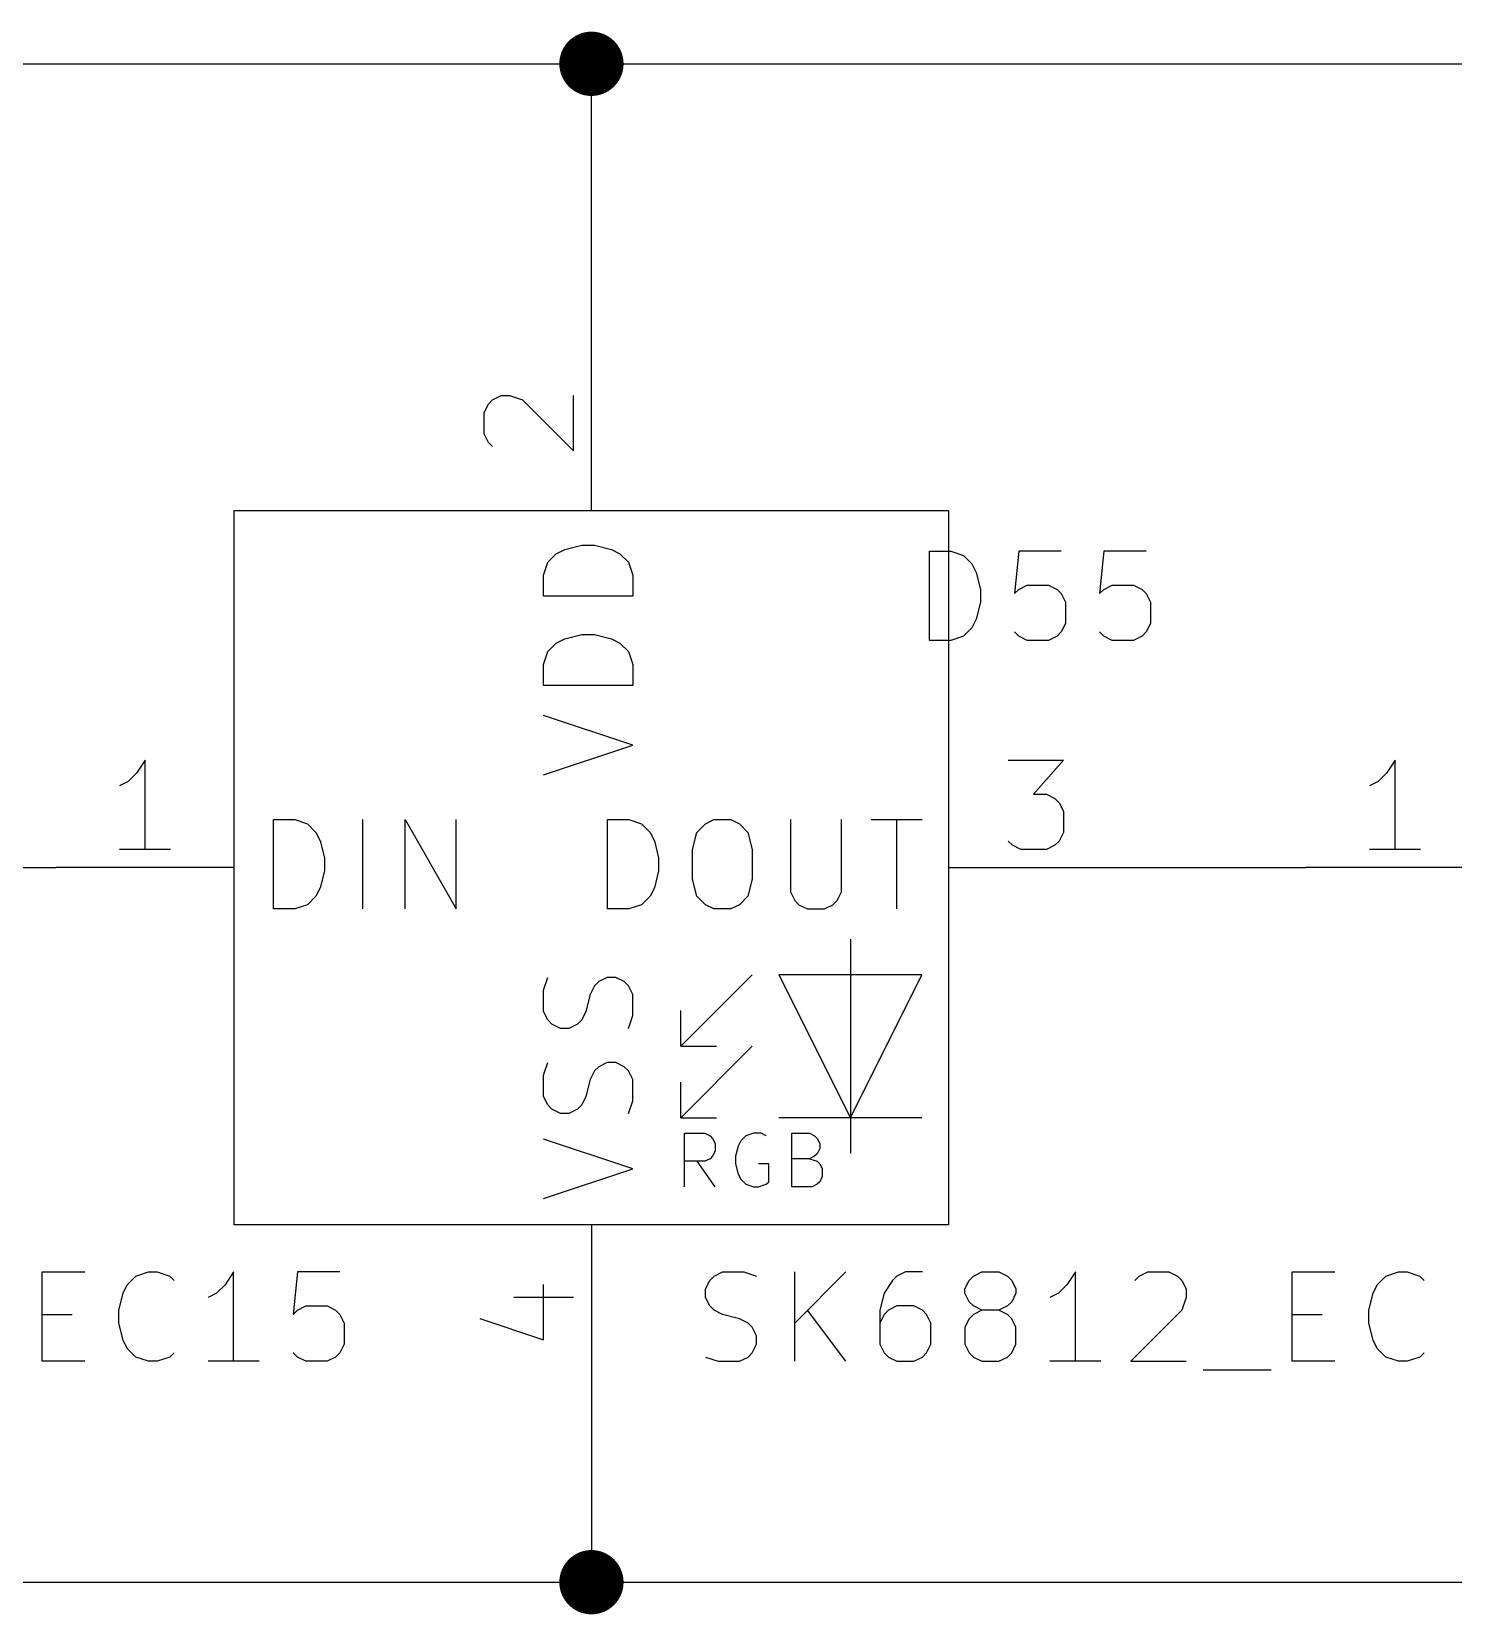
# Model space of a CAD drawing. Header units: millimetres. Extents: x 10 to 287, y -200 to -10.
# Drawn here: x 150.79 to 171.01, y -62.69 to -40.18 of the extents above; entities that cross this region are included whole.
import ezdxf

# ---------------------------------------------------------------- set-up
doc = ezdxf.new("R2010")
doc.units = ezdxf.units.MM
for name, color, linetype in [('GREENSIXTYFIVE', 129, 'CONTINUOUS'), ('LIGHTGREEN', 92, 'CONTINUOUS'), ('LIGHTRED', 12, 'CONTINUOUS'), ('RED', 14, 'CONTINUOUS'), ('WHITE', 250, 'CONTINUOUS')]:
    doc.layers.add(name, color=color, linetype=linetype)

msp = doc.modelspace()

# ---------------------------------------------------------------- linework, layer by layer
at = {"layer": 'GREENSIXTYFIVE', "linetype": 'CONTINUOUS'}
for p, q in [((158.128, -47.7278), (158.249, -47.6068)), ((158.128, -47.7278), (158.249, -47.6068)), ((158.249, -47.6068), (158.3699, -47.5463)), ((158.249, -47.6068), (158.3699, -47.5463)), ((158.3699, -47.5463), (158.6118, -47.4859)), ((158.3699, -47.5463), (158.6118, -47.4859)), ((158.6118, -47.4859), (158.7932, -47.4859)), ((158.6118, -47.4859), (158.7932, -47.4859)), ((158.7932, -47.4859), (159.0351, -47.5463)), ((158.7932, -47.4859), (159.0351, -47.5463)), ((159.0351, -47.5463), (159.1561, -47.6068)), ((159.0351, -47.5463), (159.1561, -47.6068)), ((159.1561, -47.6068), (159.2771, -47.7278)), ((159.1561, -47.6068), (159.2771, -47.7278)), ((163.5578, -48.8392), (163.5578, -47.5692)), ((163.5578, -47.5692), (163.8602, -47.5692)), ((163.5578, -48.8392), (163.5578, -47.5692)), ((163.5578, -47.5692), (163.8602, -47.5692)), ((163.8602, -47.5692), (164.0416, -47.6297)), ((163.8602, -47.5692), (164.0416, -47.6297)), ((164.0416, -47.6297), (164.1626, -47.7507)), ((164.0416, -47.6297), (164.1626, -47.7507)), ((164.8278, -47.5692), (164.7674, -48.174)), ((164.8278, -47.5692), (164.7674, -48.174)), ((165.4326, -47.5692), (164.8278, -47.5692)), ((165.4326, -47.5692), (164.8278, -47.5692)), ((166.0373, -47.5692), (165.9769, -48.174)), ((166.0373, -47.5692), (165.9769, -48.174)), ((166.6421, -47.5692), (166.0373, -47.5692)), ((166.6421, -47.5692), (166.0373, -47.5692)), ((158.0675, -47.9092), (158.128, -47.7278)), ((158.0675, -47.9092), (158.128, -47.7278)), ((158.0675, -48.2116), (158.0675, -47.9092)), ((158.0675, -48.2116), (158.0675, -47.9092)), ((159.2771, -47.7278), (159.3375, -47.9092)), ((159.2771, -47.7278), (159.3375, -47.9092)), ((159.3375, -47.9092), (159.3375, -48.2116)), ((159.3375, -47.9092), (159.3375, -48.2116)), ((164.1626, -47.7507), (164.2231, -47.8716)), ((164.1626, -47.7507), (164.2231, -47.8716)), ((164.2231, -47.8716), (164.2835, -48.1135)), ((164.2231, -47.8716), (164.2835, -48.1135)), ((164.2835, -48.1135), (164.2835, -48.2949)), ((164.2835, -48.1135), (164.2835, -48.2949)), ((164.7674, -48.174), (164.8278, -48.1135)), ((164.7674, -48.174), (164.8278, -48.1135)), ((164.8278, -48.1135), (164.9488, -48.053)), ((164.8278, -48.1135), (164.9488, -48.053)), ((164.9488, -48.053), (165.2512, -48.053)), ((164.9488, -48.053), (165.2512, -48.053)), ((165.2512, -48.053), (165.3721, -48.1135)), ((165.2512, -48.053), (165.3721, -48.1135)), ((165.3721, -48.1135), (165.4326, -48.174)), ((165.3721, -48.1135), (165.4326, -48.174)), ((165.9769, -48.174), (166.0373, -48.1135)), ((165.9769, -48.174), (166.0373, -48.1135)), ((166.0373, -48.1135), (166.1583, -48.053)), ((166.0373, -48.1135), (166.1583, -48.053)), ((166.1583, -48.053), (166.4607, -48.053)), ((166.1583, -48.053), (166.4607, -48.053)), ((166.4607, -48.053), (166.5816, -48.1135)), ((166.4607, -48.053), (166.5816, -48.1135)), ((166.5816, -48.1135), (166.6421, -48.174)), ((166.5816, -48.1135), (166.6421, -48.174)), ((159.3375, -48.2116), (158.0675, -48.2116)), ((159.3375, -48.2116), (158.0675, -48.2116)), ((164.2835, -48.2949), (164.2231, -48.5368)), ((164.2835, -48.2949), (164.2231, -48.5368)), ((165.4326, -48.174), (165.4931, -48.2949)), ((165.4326, -48.174), (165.4931, -48.2949)), ((165.4931, -48.2949), (165.4931, -48.5973)), ((165.4931, -48.2949), (165.4931, -48.5973)), ((166.6421, -48.174), (166.7026, -48.2949)), ((166.6421, -48.174), (166.7026, -48.2949)), ((166.7026, -48.2949), (166.7026, -48.5973)), ((166.7026, -48.2949), (166.7026, -48.5973)), ((164.2231, -48.5368), (164.1626, -48.6578)), ((164.2231, -48.5368), (164.1626, -48.6578)), ((165.4931, -48.5973), (165.4326, -48.7183)), ((165.4931, -48.5973), (165.4326, -48.7183)), ((166.7026, -48.5973), (166.6421, -48.7183)), ((166.7026, -48.5973), (166.6421, -48.7183)), ((158.249, -48.8768), (158.3699, -48.8163)), ((158.249, -48.8768), (158.3699, -48.8163)), ((158.3699, -48.8163), (158.6118, -48.7559)), ((158.3699, -48.8163), (158.6118, -48.7559)), ((158.6118, -48.7559), (158.7932, -48.7559)), ((158.6118, -48.7559), (158.7932, -48.7559)), ((158.7932, -48.7559), (159.0351, -48.8163)), ((158.7932, -48.7559), (159.0351, -48.8163)), ((159.0351, -48.8163), (159.1561, -48.8768)), ((159.0351, -48.8163), (159.1561, -48.8768)), ((164.0416, -48.7788), (163.8602, -48.8392)), ((164.0416, -48.7788), (163.8602, -48.8392)), ((164.1626, -48.6578), (164.0416, -48.7788)), ((164.1626, -48.6578), (164.0416, -48.7788)), ((164.8278, -48.7788), (164.7674, -48.7183)), ((164.8278, -48.7788), (164.7674, -48.7183)), ((164.9488, -48.8392), (164.8278, -48.7788)), ((164.9488, -48.8392), (164.8278, -48.7788)), ((165.3721, -48.7788), (165.2512, -48.8392)), ((165.3721, -48.7788), (165.2512, -48.8392)), ((165.4326, -48.7183), (165.3721, -48.7788)), ((165.4326, -48.7183), (165.3721, -48.7788)), ((166.0373, -48.7788), (165.9769, -48.7183)), ((166.0373, -48.7788), (165.9769, -48.7183)), ((166.1583, -48.8392), (166.0373, -48.7788)), ((166.1583, -48.8392), (166.0373, -48.7788)), ((166.5816, -48.7788), (166.4607, -48.8392)), ((166.5816, -48.7788), (166.4607, -48.8392)), ((166.6421, -48.7183), (166.5816, -48.7788)), ((166.6421, -48.7183), (166.5816, -48.7788)), ((158.0675, -49.1792), (158.128, -48.9978)), ((158.0675, -49.1792), (158.128, -48.9978)), ((158.128, -48.9978), (158.249, -48.8768)), ((158.128, -48.9978), (158.249, -48.8768)), ((159.1561, -48.8768), (159.2771, -48.9978)), ((159.1561, -48.8768), (159.2771, -48.9978)), ((159.2771, -48.9978), (159.3375, -49.1792)), ((159.2771, -48.9978), (159.3375, -49.1792)), ((163.8602, -48.8392), (163.5578, -48.8392)), ((163.8602, -48.8392), (163.5578, -48.8392)), ((165.2512, -48.8392), (164.9488, -48.8392)), ((165.2512, -48.8392), (164.9488, -48.8392)), ((166.4607, -48.8392), (166.1583, -48.8392)), ((166.4607, -48.8392), (166.1583, -48.8392)), ((158.0675, -49.4816), (158.0675, -49.1792)), ((158.0675, -49.4816), (158.0675, -49.1792)), ((159.3375, -49.1792), (159.3375, -49.4816)), ((159.3375, -49.1792), (159.3375, -49.4816)), ((159.3375, -49.4816), (158.0675, -49.4816)), ((159.3375, -49.4816), (158.0675, -49.4816)), ((159.3375, -50.3283), (158.0675, -49.9049)), ((159.3375, -50.3283), (158.0675, -49.9049)), ((158.0675, -50.7516), (159.3375, -50.3283)), ((158.0675, -50.7516), (159.3375, -50.3283)), ((154.2263, -52.6575), (154.2263, -51.3875)), ((154.2263, -51.3875), (154.5287, -51.3875)), ((154.2263, -52.6575), (154.2263, -51.3875)), ((154.2263, -51.3875), (154.5287, -51.3875)), ((154.5287, -51.3875), (154.7101, -51.448)), ((154.5287, -51.3875), (154.7101, -51.448)), ((154.7101, -51.448), (154.8311, -51.569)), ((154.7101, -51.448), (154.8311, -51.569)), ((155.4963, -52.6575), (155.4963, -51.3875)), ((155.4963, -52.6575), (155.4963, -51.3875)), ((156.1011, -52.6575), (156.1011, -51.3875)), ((156.1011, -51.3875), (156.8268, -52.6575)), ((156.1011, -52.6575), (156.1011, -51.3875)), ((156.1011, -51.3875), (156.8268, -52.6575)), ((156.8268, -52.6575), (156.8268, -51.3875)), ((156.8268, -52.6575), (156.8268, -51.3875)), ((158.9797, -52.6575), (158.9797, -51.3875)), ((158.9797, -51.3875), (159.2821, -51.3875)), ((158.9797, -52.6575), (158.9797, -51.3875)), ((158.9797, -51.3875), (159.2821, -51.3875)), ((159.2821, -51.3875), (159.4635, -51.448)), ((159.2821, -51.3875), (159.4635, -51.448)), ((159.4635, -51.448), (159.5845, -51.569)), ((159.4635, -51.448), (159.5845, -51.569)), ((160.2497, -51.569), (160.3707, -51.448)), ((160.2497, -51.569), (160.3707, -51.448)), ((160.3707, -51.448), (160.4916, -51.3875)), ((160.3707, -51.448), (160.4916, -51.3875)), ((160.4916, -51.3875), (160.7335, -51.3875)), ((160.4916, -51.3875), (160.7335, -51.3875)), ((160.7335, -51.3875), (160.8545, -51.448)), ((160.7335, -51.3875), (160.8545, -51.448)), ((160.8545, -51.448), (160.9754, -51.569)), ((160.8545, -51.448), (160.9754, -51.569)), ((161.5802, -51.3875), (161.5802, -52.4156)), ((161.5802, -51.3875), (161.5802, -52.4156)), ((162.3059, -52.4156), (162.3059, -51.3875)), ((162.3059, -52.4156), (162.3059, -51.3875)), ((162.7293, -51.3875), (163.455, -51.3875)), ((162.7293, -51.3875), (163.455, -51.3875)), ((163.0922, -52.6575), (163.0922, -51.3875)), ((163.0922, -52.6575), (163.0922, -51.3875)), ((154.8311, -51.569), (154.8916, -51.6899)), ((154.8311, -51.569), (154.8916, -51.6899)), ((154.8916, -51.6899), (154.952, -51.9318)), ((154.8916, -51.6899), (154.952, -51.9318)), ((159.5845, -51.569), (159.645, -51.6899)), ((159.5845, -51.569), (159.645, -51.6899)), ((159.645, -51.6899), (159.7054, -51.9318)), ((159.645, -51.6899), (159.7054, -51.9318)), ((160.1893, -51.8109), (160.2497, -51.569)), ((160.1893, -51.8109), (160.2497, -51.569)), ((160.9754, -51.569), (161.0359, -51.8109)), ((160.9754, -51.569), (161.0359, -51.8109)), ((154.952, -51.9318), (154.952, -52.1132)), ((154.952, -51.9318), (154.952, -52.1132)), ((159.7054, -51.9318), (159.7054, -52.1132)), ((159.7054, -51.9318), (159.7054, -52.1132)), ((160.1893, -52.2342), (160.1893, -51.8109)), ((160.1893, -52.2342), (160.1893, -51.8109)), ((161.0359, -51.8109), (161.0359, -52.2342)), ((161.0359, -51.8109), (161.0359, -52.2342)), ((154.952, -52.1132), (154.8916, -52.3551)), ((154.952, -52.1132), (154.8916, -52.3551)), ((159.7054, -52.1132), (159.645, -52.3551)), ((159.7054, -52.1132), (159.645, -52.3551)), ((154.8916, -52.3551), (154.8311, -52.4761)), ((154.8916, -52.3551), (154.8311, -52.4761)), ((159.645, -52.3551), (159.5845, -52.4761)), ((159.645, -52.3551), (159.5845, -52.4761)), ((160.2497, -52.4761), (160.1893, -52.2342)), ((160.2497, -52.4761), (160.1893, -52.2342)), ((161.0359, -52.2342), (160.9754, -52.4761)), ((161.0359, -52.2342), (160.9754, -52.4761)), ((161.5802, -52.4156), (161.6407, -52.5366)), ((161.5802, -52.4156), (161.6407, -52.5366)), ((162.2455, -52.5366), (162.3059, -52.4156)), ((162.2455, -52.5366), (162.3059, -52.4156)), ((154.5287, -52.6575), (154.2263, -52.6575)), ((154.5287, -52.6575), (154.2263, -52.6575)), ((154.7101, -52.5971), (154.5287, -52.6575)), ((154.7101, -52.5971), (154.5287, -52.6575)), ((154.8311, -52.4761), (154.7101, -52.5971)), ((154.8311, -52.4761), (154.7101, -52.5971)), ((159.2821, -52.6575), (158.9797, -52.6575)), ((159.2821, -52.6575), (158.9797, -52.6575)), ((159.4635, -52.5971), (159.2821, -52.6575)), ((159.4635, -52.5971), (159.2821, -52.6575)), ((159.5845, -52.4761), (159.4635, -52.5971)), ((159.5845, -52.4761), (159.4635, -52.5971)), ((160.3707, -52.5971), (160.2497, -52.4761)), ((160.3707, -52.5971), (160.2497, -52.4761)), ((160.4916, -52.6575), (160.3707, -52.5971)), ((160.4916, -52.6575), (160.3707, -52.5971)), ((160.7335, -52.6575), (160.4916, -52.6575)), ((160.7335, -52.6575), (160.4916, -52.6575)), ((160.8545, -52.5971), (160.7335, -52.6575)), ((160.8545, -52.5971), (160.7335, -52.6575)), ((160.9754, -52.4761), (160.8545, -52.5971)), ((160.9754, -52.4761), (160.8545, -52.5971)), ((161.6407, -52.5366), (161.7012, -52.5971)), ((161.6407, -52.5366), (161.7012, -52.5971)), ((161.7012, -52.5971), (161.8221, -52.6575)), ((161.7012, -52.5971), (161.8221, -52.6575)), ((161.8221, -52.6575), (162.064, -52.6575)), ((161.8221, -52.6575), (162.064, -52.6575)), ((162.064, -52.6575), (162.185, -52.5971)), ((162.064, -52.6575), (162.185, -52.5971)), ((162.185, -52.5971), (162.2455, -52.5366)), ((162.185, -52.5971), (162.2455, -52.5366)), ((158.0675, -53.8117), (158.128, -53.6302)), ((158.0675, -53.8117), (158.128, -53.6302)), ((158.7932, -53.7512), (158.7328, -53.8721)), ((158.7932, -53.7512), (158.7328, -53.8721)), ((158.8537, -53.6907), (158.7932, -53.7512)), ((158.8537, -53.6907), (158.7932, -53.7512)), ((158.9747, -53.6302), (158.8537, -53.6907)), ((158.9747, -53.6302), (158.8537, -53.6907)), ((159.0956, -53.6302), (158.9747, -53.6302)), ((159.0956, -53.6302), (158.9747, -53.6302)), ((159.2166, -53.6907), (159.0956, -53.6302)), ((159.2166, -53.6907), (159.0956, -53.6302)), ((159.2771, -53.7512), (159.2166, -53.6907)), ((159.2771, -53.7512), (159.2166, -53.6907)), ((159.3375, -53.8721), (159.2771, -53.7512)), ((159.3375, -53.8721), (159.2771, -53.7512)), ((158.0675, -54.114), (158.0675, -53.8117)), ((158.0675, -54.114), (158.0675, -53.8117)), ((158.7328, -53.8721), (158.6723, -54.114)), ((158.7328, -53.8721), (158.6723, -54.114)), ((159.3375, -54.1745), (159.3375, -53.8721)), ((159.3375, -54.1745), (159.3375, -53.8721)), ((158.128, -54.235), (158.0675, -54.114)), ((158.128, -54.235), (158.0675, -54.114)), ((158.1885, -54.2955), (158.128, -54.235)), ((158.1885, -54.2955), (158.128, -54.235)), ((158.6118, -54.235), (158.5513, -54.2955)), ((158.6118, -54.235), (158.5513, -54.2955)), ((158.6723, -54.114), (158.6118, -54.235)), ((158.6723, -54.114), (158.6118, -54.235)), ((159.2771, -54.3559), (159.3375, -54.1745)), ((159.2771, -54.3559), (159.3375, -54.1745)), ((158.3094, -54.3559), (158.1885, -54.2955)), ((158.3094, -54.3559), (158.1885, -54.2955)), ((158.4304, -54.3559), (158.3094, -54.3559)), ((158.4304, -54.3559), (158.3094, -54.3559)), ((158.5513, -54.2955), (158.4304, -54.3559)), ((158.5513, -54.2955), (158.4304, -54.3559)), ((158.0675, -55.0212), (158.128, -54.8397)), ((158.0675, -55.0212), (158.128, -54.8397)), ((158.8537, -54.9002), (158.7932, -54.9607)), ((158.8537, -54.9002), (158.7932, -54.9607)), ((158.9747, -54.8397), (158.8537, -54.9002)), ((158.9747, -54.8397), (158.8537, -54.9002)), ((159.0956, -54.8397), (158.9747, -54.8397)), ((159.0956, -54.8397), (158.9747, -54.8397)), ((159.2166, -54.9002), (159.0956, -54.8397)), ((159.2166, -54.9002), (159.0956, -54.8397)), ((159.2771, -54.9607), (159.2166, -54.9002)), ((159.2771, -54.9607), (159.2166, -54.9002)), ((158.0675, -55.3235), (158.0675, -55.0212)), ((158.0675, -55.3235), (158.0675, -55.0212)), ((158.7328, -55.0816), (158.6723, -55.3235)), ((158.7328, -55.0816), (158.6723, -55.3235)), ((158.7932, -54.9607), (158.7328, -55.0816)), ((158.7932, -54.9607), (158.7328, -55.0816)), ((159.3375, -55.0816), (159.2771, -54.9607)), ((159.3375, -55.0816), (159.2771, -54.9607)), ((159.3375, -55.384), (159.3375, -55.0816)), ((159.3375, -55.384), (159.3375, -55.0816)), ((158.128, -55.4445), (158.0675, -55.3235)), ((158.128, -55.4445), (158.0675, -55.3235)), ((158.6723, -55.3235), (158.6118, -55.4445)), ((158.6723, -55.3235), (158.6118, -55.4445)), ((158.1885, -55.505), (158.128, -55.4445)), ((158.1885, -55.505), (158.128, -55.4445)), ((158.3094, -55.5654), (158.1885, -55.505)), ((158.3094, -55.5654), (158.1885, -55.505)), ((158.4304, -55.5654), (158.3094, -55.5654)), ((158.4304, -55.5654), (158.3094, -55.5654)), ((158.5513, -55.505), (158.4304, -55.5654)), ((158.5513, -55.505), (158.4304, -55.5654)), ((158.6118, -55.4445), (158.5513, -55.505)), ((158.6118, -55.4445), (158.5513, -55.505)), ((159.2771, -55.5654), (159.3375, -55.384)), ((159.2771, -55.5654), (159.3375, -55.384)), ((159.3375, -56.3517), (158.0675, -55.9283)), ((159.3375, -56.3517), (158.0675, -55.9283)), ((158.0675, -56.775), (159.3375, -56.3517)), ((158.0675, -56.775), (159.3375, -56.3517)), ((150.9386, -59.0889), (150.9386, -57.8189)), ((150.9386, -57.8189), (151.5434, -57.8189)), ((150.9386, -59.0889), (150.9386, -57.8189)), ((150.9386, -57.8189), (151.5434, -57.8189)), ((152.2691, -57.8794), (152.4505, -57.8189)), ((152.2691, -57.8794), (152.4505, -57.8189)), ((152.4505, -57.8189), (152.5714, -57.8189)), ((152.4505, -57.8189), (152.5714, -57.8189)), ((152.5714, -57.8189), (152.7529, -57.8794)), ((152.5714, -57.8189), (152.7529, -57.8794)), ((153.66, -57.8189), (153.5391, -58.0004)), ((153.66, -57.8189), (153.5391, -58.0004)), ((153.66, -59.0889), (153.66, -57.8189)), ((153.66, -59.0889), (153.66, -57.8189)), ((154.5671, -57.8189), (154.5067, -58.4237)), ((154.5671, -57.8189), (154.5067, -58.4237)), ((155.1719, -57.8189), (154.5671, -57.8189)), ((155.1719, -57.8189), (154.5671, -57.8189)), ((160.494, -57.8794), (160.615, -57.8189)), ((160.494, -57.8794), (160.615, -57.8189)), ((160.615, -57.8189), (160.9173, -57.8189)), ((160.615, -57.8189), (160.9173, -57.8189)), ((160.9173, -57.8189), (161.0988, -57.8794)), ((160.9173, -57.8189), (161.0988, -57.8794)), ((161.643, -59.0889), (161.643, -57.8189)), ((162.3687, -57.8189), (161.643, -58.5446)), ((161.643, -59.0889), (161.643, -57.8189)), ((162.3687, -57.8189), (161.643, -58.5446)), ((163.2154, -57.8189), (163.0945, -57.8794)), ((163.2154, -57.8189), (163.0945, -57.8794)), ((163.4573, -57.8189), (163.2154, -57.8189)), ((163.4573, -57.8189), (163.2154, -57.8189)), ((164.183, -57.8794), (164.304, -57.8189)), ((164.183, -57.8794), (164.304, -57.8189)), ((164.304, -57.8189), (164.5459, -57.8189)), ((164.304, -57.8189), (164.5459, -57.8189)), ((164.5459, -57.8189), (164.6668, -57.8794)), ((164.5459, -57.8189), (164.6668, -57.8794)), ((165.6344, -57.8189), (165.5135, -58.0004)), ((165.6344, -57.8189), (165.5135, -58.0004)), ((165.6344, -59.0889), (165.6344, -57.8189)), ((165.6344, -59.0889), (165.6344, -57.8189)), ((166.5415, -57.8794), (166.6625, -57.8189)), ((166.5415, -57.8794), (166.6625, -57.8189)), ((166.6625, -57.8189), (166.9649, -57.8189)), ((166.6625, -57.8189), (166.9649, -57.8189)), ((166.9649, -57.8189), (167.0858, -57.8794)), ((166.9649, -57.8189), (167.0858, -57.8794)), ((168.7186, -59.0889), (168.7186, -57.8189)), ((168.7186, -57.8189), (169.3234, -57.8189)), ((168.7186, -59.0889), (168.7186, -57.8189)), ((168.7186, -57.8189), (169.3234, -57.8189)), ((170.0491, -57.8794), (170.2305, -57.8189)), ((170.0491, -57.8794), (170.2305, -57.8189)), ((170.2305, -57.8189), (170.3514, -57.8189)), ((170.2305, -57.8189), (170.3514, -57.8189)), ((170.3514, -57.8189), (170.5329, -57.8794)), ((170.3514, -57.8189), (170.5329, -57.8794)), ((152.0876, -58.1213), (152.1481, -58.0004)), ((152.0876, -58.1213), (152.1481, -58.0004)), ((152.1481, -58.0004), (152.2691, -57.8794)), ((152.1481, -58.0004), (152.2691, -57.8794)), ((152.7529, -57.8794), (152.8133, -57.9399)), ((152.7529, -57.8794), (152.8133, -57.9399)), ((153.5391, -58.0004), (153.4181, -58.1213)), ((153.5391, -58.0004), (153.4181, -58.1213)), ((160.3731, -58.0608), (160.4335, -57.9399)), ((160.3731, -58.0608), (160.4335, -57.9399)), ((160.3731, -58.1818), (160.3731, -58.0608)), ((160.3731, -58.1818), (160.3731, -58.0608)), ((160.4335, -57.9399), (160.494, -57.8794)), ((160.4335, -57.9399), (160.494, -57.8794)), ((163.034, -57.9399), (162.913, -58.1213)), ((163.034, -57.9399), (162.913, -58.1213)), ((163.0945, -57.8794), (163.034, -57.9399)), ((163.0945, -57.8794), (163.034, -57.9399)), ((164.0621, -58.0608), (164.1225, -57.9399)), ((164.0621, -58.0608), (164.1225, -57.9399)), ((164.0621, -58.1213), (164.0621, -58.0608)), ((164.0621, -58.1213), (164.0621, -58.0608)), ((164.1225, -57.9399), (164.183, -57.8794)), ((164.1225, -57.9399), (164.183, -57.8794)), ((164.6668, -57.8794), (164.7273, -57.9399)), ((164.6668, -57.8794), (164.7273, -57.9399)), ((164.7273, -57.9399), (164.7878, -58.0608)), ((164.7273, -57.9399), (164.7878, -58.0608)), ((164.7878, -58.0608), (164.7878, -58.1213)), ((164.7878, -58.0608), (164.7878, -58.1213)), ((165.5135, -58.0004), (165.3925, -58.1213)), ((165.5135, -58.0004), (165.3925, -58.1213)), ((166.4811, -57.9399), (166.5415, -57.8794)), ((166.4811, -57.9399), (166.5415, -57.8794)), ((167.0858, -57.8794), (167.1463, -57.9399)), ((167.0858, -57.8794), (167.1463, -57.9399)), ((167.1463, -57.9399), (167.2068, -58.0608)), ((167.1463, -57.9399), (167.2068, -58.0608)), ((167.2068, -58.0608), (167.2068, -58.1818)), ((167.2068, -58.0608), (167.2068, -58.1818)), ((169.8676, -58.1213), (169.9281, -58.0004)), ((169.8676, -58.1213), (169.9281, -58.0004)), ((169.9281, -58.0004), (170.0491, -57.8794)), ((169.9281, -58.0004), (170.0491, -57.8794)), ((170.5329, -57.8794), (170.5933, -57.9399)), ((170.5329, -57.8794), (170.5933, -57.9399)), ((152.0272, -58.3632), (152.0876, -58.1213)), ((152.0272, -58.3632), (152.0876, -58.1213)), ((153.4181, -58.1213), (153.2972, -58.1818)), ((153.4181, -58.1213), (153.2972, -58.1818)), ((160.4335, -58.3027), (160.3731, -58.1818)), ((160.4335, -58.3027), (160.3731, -58.1818)), ((162.913, -58.1213), (162.8526, -58.3632)), ((162.913, -58.1213), (162.8526, -58.3632)), ((164.1225, -58.2423), (164.0621, -58.1213)), ((164.1225, -58.2423), (164.0621, -58.1213)), ((164.183, -58.3027), (164.1225, -58.2423)), ((164.183, -58.3027), (164.1225, -58.2423)), ((164.7273, -58.2423), (164.6668, -58.3027)), ((164.7273, -58.2423), (164.6668, -58.3027)), ((164.7878, -58.1213), (164.7273, -58.2423)), ((164.7878, -58.1213), (164.7273, -58.2423)), ((165.3925, -58.1213), (165.2716, -58.1818)), ((165.3925, -58.1213), (165.2716, -58.1818)), ((167.2068, -58.1818), (167.1463, -58.3632)), ((167.2068, -58.1818), (167.1463, -58.3632)), ((169.8072, -58.3632), (169.8676, -58.1213)), ((169.8072, -58.3632), (169.8676, -58.1213)), ((150.9386, -58.4237), (151.362, -58.4237)), ((150.9386, -58.4237), (151.362, -58.4237)), ((152.0272, -58.5446), (152.0272, -58.3632)), ((152.0272, -58.5446), (152.0272, -58.3632)), ((154.5067, -58.4237), (154.5671, -58.3632)), ((154.5067, -58.4237), (154.5671, -58.3632)), ((154.5671, -58.3632), (154.6881, -58.3027)), ((154.5671, -58.3632), (154.6881, -58.3027)), ((154.6881, -58.3027), (154.9905, -58.3027)), ((154.6881, -58.3027), (154.9905, -58.3027)), ((154.9905, -58.3027), (155.1114, -58.3632)), ((154.9905, -58.3027), (155.1114, -58.3632)), ((155.1114, -58.3632), (155.1719, -58.4237)), ((155.1114, -58.3632), (155.1719, -58.4237)), ((155.1719, -58.4237), (155.2324, -58.5446)), ((155.1719, -58.4237), (155.2324, -58.5446)), ((160.494, -58.3632), (160.4335, -58.3027)), ((160.494, -58.3632), (160.4335, -58.3027)), ((160.615, -58.4237), (160.494, -58.3632)), ((160.615, -58.4237), (160.494, -58.3632)), ((160.8569, -58.4842), (160.615, -58.4237)), ((160.8569, -58.4842), (160.615, -58.4237)), ((160.9778, -58.5446), (160.8569, -58.4842)), ((160.9778, -58.5446), (160.8569, -58.4842)), ((162.3687, -59.0889), (161.8245, -58.3632)), ((162.3687, -59.0889), (161.8245, -58.3632)), ((162.8526, -58.3632), (162.8526, -58.847)), ((162.8526, -58.3632), (162.8526, -58.847)), ((162.913, -58.4237), (162.8526, -58.5446)), ((162.913, -58.4237), (162.8526, -58.5446)), ((162.9735, -58.3632), (162.913, -58.4237)), ((162.9735, -58.3632), (162.913, -58.4237)), ((163.0945, -58.3027), (162.9735, -58.3632)), ((163.0945, -58.3027), (162.9735, -58.3632)), ((163.3364, -58.3027), (163.0945, -58.3027)), ((163.3364, -58.3027), (163.0945, -58.3027)), ((163.4573, -58.3632), (163.3364, -58.3027)), ((163.4573, -58.3632), (163.3364, -58.3027)), ((163.5178, -58.4237), (163.4573, -58.3632)), ((163.5178, -58.4237), (163.4573, -58.3632)), ((163.5783, -58.5446), (163.5178, -58.4237)), ((163.5783, -58.5446), (163.5178, -58.4237)), ((164.1225, -58.4842), (164.0621, -58.6051)), ((164.1225, -58.4842), (164.0621, -58.6051)), ((164.183, -58.4237), (164.1225, -58.4842)), ((164.183, -58.4237), (164.1225, -58.4842)), ((164.304, -58.3632), (164.183, -58.3027)), ((164.304, -58.3632), (164.183, -58.3027)), ((164.304, -58.3632), (164.183, -58.4237)), ((164.304, -58.3632), (164.183, -58.4237)), ((164.5459, -58.3632), (164.304, -58.3632)), ((164.5459, -58.3632), (164.304, -58.3632)), ((164.6668, -58.3027), (164.5459, -58.3632)), ((164.6668, -58.3027), (164.5459, -58.3632)), ((164.6668, -58.4237), (164.5459, -58.3632)), ((164.6668, -58.4237), (164.5459, -58.3632)), ((164.7273, -58.4842), (164.6668, -58.4237)), ((164.7273, -58.4842), (164.6668, -58.4237)), ((164.7878, -58.6051), (164.7273, -58.4842)), ((164.7878, -58.6051), (164.7273, -58.4842)), ((167.1463, -58.3632), (166.4206, -59.0889)), ((167.1463, -58.3632), (166.4206, -59.0889)), ((168.7186, -58.4237), (169.142, -58.4237)), ((168.7186, -58.4237), (169.142, -58.4237)), ((169.8072, -58.5446), (169.8072, -58.3632)), ((169.8072, -58.5446), (169.8072, -58.3632)), ((152.0876, -58.7865), (152.0272, -58.5446)), ((152.0876, -58.7865), (152.0272, -58.5446)), ((155.2324, -58.5446), (155.2324, -58.847)), ((155.2324, -58.5446), (155.2324, -58.847)), ((161.0383, -58.6051), (160.9778, -58.5446)), ((161.0383, -58.6051), (160.9778, -58.5446)), ((161.0988, -58.7261), (161.0383, -58.6051)), ((161.0988, -58.7261), (161.0383, -58.6051)), ((161.0988, -58.847), (161.0988, -58.7261)), ((161.0988, -58.847), (161.0988, -58.7261)), ((163.5783, -58.847), (163.5783, -58.5446)), ((163.5783, -58.847), (163.5783, -58.5446)), ((164.0621, -58.6051), (164.0621, -58.847)), ((164.0621, -58.6051), (164.0621, -58.847)), ((164.7878, -58.847), (164.7878, -58.6051)), ((164.7878, -58.847), (164.7878, -58.6051)), ((169.8676, -58.7865), (169.8072, -58.5446)), ((169.8676, -58.7865), (169.8072, -58.5446)), ((152.1481, -58.9075), (152.0876, -58.7865)), ((152.1481, -58.9075), (152.0876, -58.7865)), ((152.2691, -59.0285), (152.1481, -58.9075)), ((152.2691, -59.0285), (152.1481, -58.9075)), ((155.2324, -58.847), (155.1719, -58.968)), ((155.2324, -58.847), (155.1719, -58.968)), ((161.0383, -58.968), (161.0988, -58.847)), ((161.0383, -58.968), (161.0988, -58.847)), ((162.8526, -58.847), (162.913, -58.968)), ((162.8526, -58.847), (162.913, -58.968)), ((163.5178, -58.968), (163.5783, -58.847)), ((163.5178, -58.968), (163.5783, -58.847)), ((164.0621, -58.847), (164.1225, -58.968)), ((164.0621, -58.847), (164.1225, -58.968)), ((164.7273, -58.968), (164.7878, -58.847)), ((164.7273, -58.968), (164.7878, -58.847)), ((169.9281, -58.9075), (169.8676, -58.7865)), ((169.9281, -58.9075), (169.8676, -58.7865)), ((170.0491, -59.0285), (169.9281, -58.9075)), ((170.0491, -59.0285), (169.9281, -58.9075)), ((151.5434, -59.0889), (150.9386, -59.0889)), ((151.5434, -59.0889), (150.9386, -59.0889)), ((152.4505, -59.0889), (152.2691, -59.0285)), ((152.4505, -59.0889), (152.2691, -59.0285)), ((152.5714, -59.0889), (152.4505, -59.0889)), ((152.5714, -59.0889), (152.4505, -59.0889)), ((152.7529, -59.0285), (152.5714, -59.0889)), ((152.7529, -59.0285), (152.5714, -59.0889)), ((152.8133, -58.968), (152.7529, -59.0285)), ((152.8133, -58.968), (152.7529, -59.0285)), ((154.0229, -59.0889), (153.2972, -59.0889)), ((154.0229, -59.0889), (153.2972, -59.0889)), ((154.5671, -59.0285), (154.5067, -58.968)), ((154.5671, -59.0285), (154.5067, -58.968)), ((154.6881, -59.0889), (154.5671, -59.0285)), ((154.6881, -59.0889), (154.5671, -59.0285)), ((154.9905, -59.0889), (154.6881, -59.0889)), ((154.9905, -59.0889), (154.6881, -59.0889)), ((155.1114, -59.0285), (154.9905, -59.0889)), ((155.1114, -59.0285), (154.9905, -59.0889)), ((155.1719, -58.968), (155.1114, -59.0285)), ((155.1719, -58.968), (155.1114, -59.0285)), ((160.3731, -59.0285), (160.5545, -59.0889)), ((160.3731, -59.0285), (160.5545, -59.0889)), ((160.5545, -59.0889), (160.8569, -59.0889)), ((160.5545, -59.0889), (160.8569, -59.0889)), ((160.8569, -59.0889), (160.9778, -59.0285)), ((160.8569, -59.0889), (160.9778, -59.0285)), ((160.9778, -59.0285), (161.0383, -58.968)), ((160.9778, -59.0285), (161.0383, -58.968)), ((162.913, -58.968), (162.9735, -59.0285)), ((162.913, -58.968), (162.9735, -59.0285)), ((162.9735, -59.0285), (163.0945, -59.0889)), ((162.9735, -59.0285), (163.0945, -59.0889)), ((163.0945, -59.0889), (163.3364, -59.0889)), ((163.0945, -59.0889), (163.3364, -59.0889)), ((163.3364, -59.0889), (163.4573, -59.0285)), ((163.3364, -59.0889), (163.4573, -59.0285)), ((163.4573, -59.0285), (163.5178, -58.968)), ((163.4573, -59.0285), (163.5178, -58.968)), ((164.1225, -58.968), (164.183, -59.0285)), ((164.1225, -58.968), (164.183, -59.0285)), ((164.183, -59.0285), (164.304, -59.0889)), ((164.183, -59.0285), (164.304, -59.0889)), ((164.304, -59.0889), (164.5459, -59.0889)), ((164.304, -59.0889), (164.5459, -59.0889)), ((164.5459, -59.0889), (164.6668, -59.0285)), ((164.5459, -59.0889), (164.6668, -59.0285)), ((164.6668, -59.0285), (164.7273, -58.968)), ((164.6668, -59.0285), (164.7273, -58.968)), ((165.9973, -59.0889), (165.2716, -59.0889)), ((165.9973, -59.0889), (165.2716, -59.0889)), ((166.4206, -59.0889), (167.2068, -59.0889)), ((166.4206, -59.0889), (167.2068, -59.0889)), ((169.3234, -59.0889), (168.7186, -59.0889)), ((169.3234, -59.0889), (168.7186, -59.0889)), ((170.2305, -59.0889), (170.0491, -59.0285)), ((170.2305, -59.0889), (170.0491, -59.0285)), ((170.3514, -59.0889), (170.2305, -59.0889)), ((170.3514, -59.0889), (170.2305, -59.0889)), ((170.5329, -59.0285), (170.3514, -59.0889)), ((170.5329, -59.0285), (170.3514, -59.0889)), ((170.5933, -58.968), (170.5329, -59.0285)), ((170.5933, -58.968), (170.5329, -59.0285)), ((167.4487, -59.2099), (168.4163, -59.2099)), ((167.4487, -59.2099), (168.4163, -59.2099))]:
    msp.add_line(p, q, dxfattribs=at)
at = {"layer": 'LIGHTGREEN', "linetype": 'CONTINUOUS'}
for p, q in [((140.97, -40.64), (158.75, -40.64)), ((158.75, -44.45), (158.75, -40.64)), ((158.75, -40.64), (176.53, -40.64)), ((148.59, -52.07), (151.13, -52.07)), ((166.37, -52.07), (168.91, -52.07)), ((158.75, -59.69), (158.75, -62.23)), ((140.97, -62.23), (158.75, -62.23)), ((158.75, -62.23), (176.53, -62.23))]:
    msp.add_line(p, q, dxfattribs=at)
at = {"layer": 'LIGHTGREEN', "const_width": 0.4572}
for points in [[(158.5214, -40.64, 1), (158.9786, -40.64, 1)], [(158.5214, -62.23, 1), (158.9786, -62.23, 1)]]:
    msp.add_lwpolyline(points, format="xyb", close=True, dxfattribs=at)
at = {"layer": 'LIGHTRED', "linetype": 'CONTINUOUS'}
for p, q in [((157.2834, -45.478), (157.3439, -45.4175)), ((157.2834, -45.478), (157.3439, -45.4175)), ((157.3439, -45.4175), (157.4648, -45.357)), ((157.3439, -45.4175), (157.4648, -45.357)), ((157.4648, -45.357), (157.5858, -45.357)), ((157.4648, -45.357), (157.5858, -45.357)), ((157.5858, -45.357), (157.7672, -45.4175)), ((157.5858, -45.357), (157.7672, -45.4175)), ((157.7672, -45.4175), (158.4929, -46.1432)), ((157.7672, -45.4175), (158.4929, -46.1432)), ((158.4929, -46.1432), (158.4929, -45.357)), ((158.4929, -46.1432), (158.4929, -45.357)), ((157.2229, -45.5989), (157.2834, -45.478)), ((157.2229, -45.5989), (157.2834, -45.478)), ((157.2229, -45.9013), (157.2229, -45.5989)), ((157.2229, -45.9013), (157.2229, -45.5989)), ((157.2834, -46.0223), (157.2229, -45.9013)), ((157.2834, -46.0223), (157.2229, -45.9013)), ((157.3439, -46.0827), (157.2834, -46.0223)), ((157.3439, -46.0827), (157.2834, -46.0223)), ((152.4, -50.5429), (152.2791, -50.7244)), ((152.4, -50.5429), (152.2791, -50.7244)), ((152.4, -51.8129), (152.4, -50.5429)), ((152.4, -51.8129), (152.4, -50.5429)), ((164.6767, -50.5429), (165.4629, -50.5429)), ((164.6767, -50.5429), (165.4629, -50.5429)), ((165.4629, -50.5429), (165.0395, -51.0267)), ((165.4629, -50.5429), (165.0395, -51.0267)), ((170.18, -50.5429), (170.0591, -50.7244)), ((170.18, -50.5429), (170.0591, -50.7244)), ((170.18, -51.8129), (170.18, -50.5429)), ((170.18, -51.8129), (170.18, -50.5429)), ((152.1581, -50.8453), (152.0372, -50.9058)), ((152.1581, -50.8453), (152.0372, -50.9058)), ((152.2791, -50.7244), (152.1581, -50.8453)), ((152.2791, -50.7244), (152.1581, -50.8453)), ((169.9381, -50.8453), (169.8172, -50.9058)), ((169.9381, -50.8453), (169.8172, -50.9058)), ((170.0591, -50.7244), (169.9381, -50.8453)), ((170.0591, -50.7244), (169.9381, -50.8453)), ((165.0395, -51.0267), (165.221, -51.0267)), ((165.0395, -51.0267), (165.221, -51.0267)), ((165.221, -51.0267), (165.3419, -51.0872)), ((165.221, -51.0267), (165.3419, -51.0872)), ((165.3419, -51.0872), (165.4024, -51.1477)), ((165.3419, -51.0872), (165.4024, -51.1477)), ((165.4024, -51.1477), (165.4629, -51.2686)), ((165.4024, -51.1477), (165.4629, -51.2686)), ((165.4629, -51.2686), (165.4629, -51.571)), ((165.4629, -51.2686), (165.4629, -51.571)), ((164.7372, -51.7525), (164.6767, -51.692)), ((164.7372, -51.7525), (164.6767, -51.692)), ((164.8581, -51.8129), (164.7372, -51.7525)), ((164.8581, -51.8129), (164.7372, -51.7525)), ((165.3419, -51.7525), (165.221, -51.8129)), ((165.3419, -51.7525), (165.221, -51.8129)), ((165.4024, -51.692), (165.3419, -51.7525)), ((165.4024, -51.692), (165.3419, -51.7525)), ((165.4629, -51.571), (165.4024, -51.692)), ((165.4629, -51.571), (165.4024, -51.692)), ((152.7629, -51.8129), (152.0372, -51.8129)), ((152.7629, -51.8129), (152.0372, -51.8129)), ((165.221, -51.8129), (164.8581, -51.8129)), ((165.221, -51.8129), (164.8581, -51.8129)), ((170.5429, -51.8129), (169.8172, -51.8129)), ((170.5429, -51.8129), (169.8172, -51.8129)), ((158.0696, -58.7827), (158.0696, -57.9966)), ((158.0696, -58.7827), (158.0696, -57.9966)), ((157.6463, -58.178), (158.4929, -58.178)), ((157.6463, -58.178), (158.4929, -58.178)), ((157.1625, -58.4804), (158.0696, -58.7827)), ((157.1625, -58.4804), (158.0696, -58.7827))]:
    msp.add_line(p, q, dxfattribs=at)
at = {"layer": 'RED', "linetype": 'CONTINUOUS'}
for p, q in [((158.75, -46.99), (158.75, -44.45)), ((158.75, -46.99), (158.75, -44.45)), ((153.67, -57.15), (153.67, -46.99)), ((153.67, -46.99), (163.83, -46.99)), ((163.83, -46.99), (163.83, -57.15)), ((153.67, -52.07), (151.13, -52.07)), ((153.67, -52.07), (151.13, -52.07)), ((163.83, -52.07), (166.37, -52.07)), ((163.83, -52.07), (166.37, -52.07)), ((171.45, -52.07), (168.91, -52.07)), ((171.45, -52.07), (168.91, -52.07)), ((162.433, -53.086), (162.433, -55.626)), ((161.036, -53.594), (160.02, -54.61)), ((163.449, -53.594), (161.417, -53.594)), ((161.417, -53.594), (162.433, -55.626)), ((162.433, -55.626), (163.449, -53.594)), ((160.02, -54.61), (160.02, -54.102)), ((160.02, -54.61), (160.528, -54.61)), ((161.036, -54.61), (160.02, -55.626)), ((160.02, -55.626), (160.02, -55.118)), ((160.02, -55.626), (160.528, -55.626)), ((163.449, -55.626), (161.417, -55.626)), ((162.433, -55.626), (162.433, -56.134)), ((160.0744, -56.6085), (160.0744, -55.8465)), ((160.0744, -55.8465), (160.3647, -55.8465)), ((160.3647, -55.8465), (160.4372, -55.8828)), ((160.4372, -55.8828), (160.4735, -55.9191)), ((160.4735, -55.9191), (160.5098, -55.9917)), ((160.5098, -55.9917), (160.5098, -56.1005)), ((160.8364, -56.028), (160.8001, -56.1731)), ((160.8727, -55.9554), (160.8364, -56.028)), ((160.9452, -55.8828), (160.8727, -55.9554)), ((161.0541, -55.8465), (160.9452, -55.8828)), ((161.163, -55.8465), (161.0541, -55.8465)), ((161.2355, -55.8828), (161.163, -55.8465)), ((161.5984, -56.6085), (161.5984, -55.8465)), ((161.5984, -55.8465), (161.8524, -55.8465)), ((161.8524, -55.8465), (161.925, -55.8828)), ((161.925, -55.8828), (161.9612, -55.9191)), ((161.9612, -55.9191), (161.9975, -55.9917)), ((161.9975, -55.9917), (161.9975, -56.0643)), ((160.3647, -56.2457), (160.0744, -56.2457)), ((160.5098, -56.6085), (160.2558, -56.2457)), ((160.4372, -56.2094), (160.3647, -56.2457)), ((160.4735, -56.1731), (160.4372, -56.2094)), ((160.5098, -56.1005), (160.4735, -56.1731)), ((160.8001, -56.1731), (160.8001, -56.282)), ((161.8524, -56.2094), (161.5984, -56.2094)), ((161.925, -56.1731), (161.8524, -56.2094)), ((161.8524, -56.2094), (161.9612, -56.2457)), ((161.9612, -56.1368), (161.925, -56.1731)), ((161.9975, -56.0643), (161.9612, -56.1368)), ((161.9612, -56.2457), (161.9975, -56.282)), ((160.8001, -56.282), (160.8364, -56.4271)), ((160.8364, -56.4271), (160.8727, -56.4997)), ((161.2718, -56.282), (161.1267, -56.282)), ((161.2718, -56.536), (161.2718, -56.282)), ((161.9975, -56.282), (162.0338, -56.3545)), ((162.0338, -56.4634), (161.9975, -56.536)), ((162.0338, -56.3545), (162.0338, -56.4634)), ((160.8727, -56.4997), (160.9452, -56.5723)), ((160.9452, -56.5723), (161.0541, -56.6085)), ((161.0541, -56.6085), (161.1267, -56.6085)), ((161.1267, -56.6085), (161.2355, -56.5723)), ((161.2355, -56.5723), (161.2718, -56.536)), ((161.8887, -56.6085), (161.5984, -56.6085)), ((161.9612, -56.5723), (161.8887, -56.6085)), ((161.9975, -56.536), (161.9612, -56.5723)), ((163.83, -57.15), (153.67, -57.15)), ((158.75, -57.15), (158.75, -59.69)), ((158.75, -57.15), (158.75, -59.69))]:
    msp.add_line(p, q, dxfattribs=at)
at = {"layer": 'WHITE', "linetype": 'CONTINUOUS'}
for p, q in [((153.67, -57.15), (153.67, -46.99)), ((153.67, -46.99), (163.83, -46.99)), ((163.83, -46.99), (163.83, -57.15)), ((163.83, -57.15), (153.67, -57.15))]:
    msp.add_line(p, q, dxfattribs=at)

doc.saveas('drawing.dxf')
